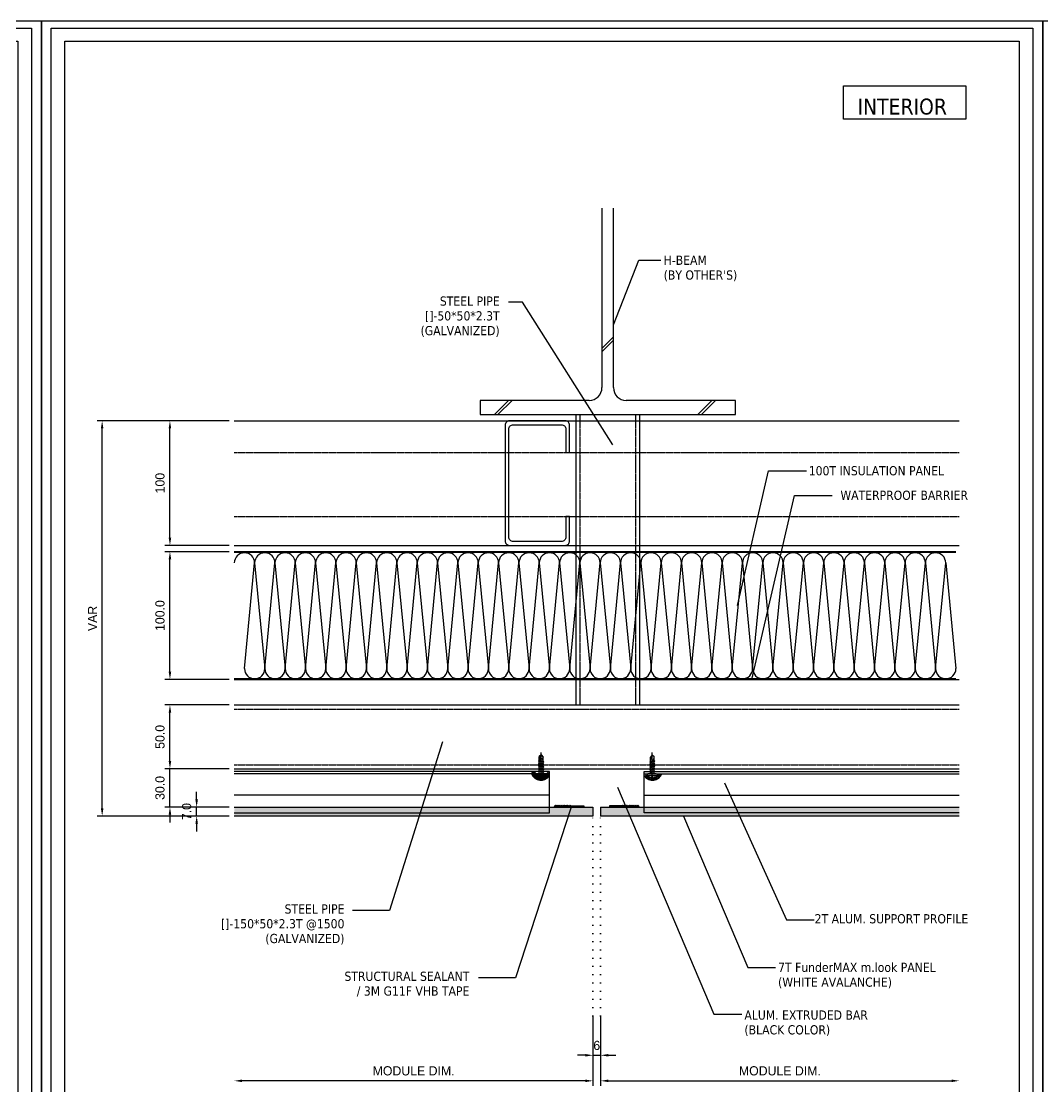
# Model space of a CAD drawing. Header units: millimetres. Extents: x 6755 to 21493, y 282 to 5565.
# Drawn here: x 18773 to 19573, y 4730 to 5565 of the extents above; entities that cross this region are included whole.
import ezdxf

# ---------------------------------------------------------------- set-up
doc = ezdxf.new("R2010")
doc.units = ezdxf.units.MM
doc.header["$MEASUREMENT"] = 0
for name, pattern in [('CENTER', [7.75, 7.25, -0.25, 0, -0.25]), ('DOT', [6.35, 0, -6.35]), ('HIDDEN', [0.375, 0.25, -0.125])]:
    doc.linetypes.add(name, pattern=pattern)
doc.layers.add('1', color=1, linetype='CENTER', lineweight=5, true_color=0xff0000)
for name, color, linetype, true_color in [('4', 4, 'Continuous', 0x00ffff), ('7', 7, 'Continuous', 0x000000), ('Components', 7, 'Continuous', 0x000000), ('H-BEAM', 4, 'Continuous', 0x00ffff), ('nt', 7, 'Continuous', 0x994c00), ('NT Panel', 7, 'Continuous', 0xbfff7f), ('PANEL', 9, 'Continuous', 0x808080), ('REV01', 7, 'Continuous', 0xc0c0c0), ('ST_L PIPE', 2, 'Continuous', 0xffff00), ('TE 07', 7, 'Continuous', 0x000000), ('TEXT', 2, 'Continuous', 0xffff00)]:
    doc.layers.add(name, color=color, linetype=linetype, true_color=true_color)
doc.layers.add('DIM', color=1, linetype='Continuous')
doc.styles.add('Expo M', font='Expo M.ttf')
doc.dimstyles.new('DS2', dxfattribs={"dimscale": 2, "dimtxt": 1.8, "dimasz": 1.5, "dimexe": 1, "dimexo": 1, "dimgap": 0.5, "dimtad": 1, "dimtoh": 1, "dimdec": 1, "dimzin": 1, "dimdsep": 46, "dimtxsty": 'Expo M', "dimcen": 2, "dimadec": 1, "dimazin": 0, "dimtfac": 1, "dimtdec": 4, "dimtix": 1, "dimtmove": 1, "dimatfit": 3, "dimfxl": 1, "dimtolj": 1, "dimtzin": 1, "dimarcsym": 0})
doc.dimstyles.new('알루이엔씨4', dxfattribs={"dimscale": 4, "dimtxt": 1.8, "dimasz": 1.5, "dimexe": 1, "dimexo": 1, "dimgap": 1, "dimtad": 1, "dimtoh": 1, "dimdec": 1, "dimzin": 1, "dimdsep": 46, "dimtxsty": 'Expo M', "dimcen": 2, "dimclrt": 2, "dimadec": 1, "dimazin": 0, "dimtfac": 1, "dimtdec": 1, "dimtix": 1, "dimtmove": 1, "dimatfit": 3, "dimfxl": 1, "dimtolj": 1, "dimtzin": 1, "dimarcsym": 0})
pattern_1 = [(45, (-777080.364, -84046.1425), (-0.6735192091, 0.6735192091), []), (135, (-777080.364, -84046.1425), (-0.6735192091, -0.6735192091), [])]
pattern_2 = [(45, (18725.44272, 2445.77491), (-0.0883883476, 0.0883883476), [])]

# ---------------------------------------------------------------- blocks, each defined once
blk = doc.blocks.new('*D19')
at = {"layer": 'Defpoints', "color": 0, "transparency": 16777216}
for p in [(18889.28, 5252.01), (18939.7, 5252.01), (18939.7, 5154.46)]:
    blk.add_point(p, dxfattribs=at)
at = {"layer": 'DIM', "color": 0, "lineweight": -2, "transparency": 16777216}
for p, q in [((18935.7, 5252.01), (18885.28, 5252.01)), ((18889.28, 5160.46), (18889.28, 5246.01)), ((18935.7, 5154.46), (18885.28, 5154.46))]:
    blk.add_line(p, q, dxfattribs=at)
at = {"layer": 'DIM', "color": 0, "transparency": 16777216}
for points in [[(18888.28, 5246.01), (18890.28, 5246.01), (18889.28, 5252.01)], [(18888.28, 5160.46), (18890.28, 5160.46), (18889.28, 5154.46)]]:
    blk.add_solid(points, dxfattribs=at)
at = {"layer": 'DIM', "color": 2, "transparency": 16777216, "insert": (18881.5, 5203.23), "char_height": 7.2, "attachment_point": 5, "rotation": 90, "style": 'Expo M'}
blk.add_mtext('\\A1;100', dxfattribs=at)
blk = doc.blocks.new('*D20')
at = {"layer": 'Defpoints', "color": 0, "transparency": 16777216}
for p in [(18889.28, 5149.46), (18939.7, 5149.46), (18939.7, 5049.46)]:
    blk.add_point(p, dxfattribs=at)
at = {"layer": 'DIM', "color": 0, "lineweight": -2, "transparency": 16777216}
for p, q in [((18935.7, 5149.46), (18885.28, 5149.46)), ((18889.28, 5055.46), (18889.28, 5143.46)), ((18935.7, 5049.46), (18885.28, 5049.46))]:
    blk.add_line(p, q, dxfattribs=at)
at = {"layer": 'DIM', "color": 0, "transparency": 16777216}
for points in [[(18888.28, 5143.46), (18890.28, 5143.46), (18889.28, 5149.46)], [(18888.28, 5055.46), (18890.28, 5055.46), (18889.28, 5049.46)]]:
    blk.add_solid(points, dxfattribs=at)
at = {"layer": 'DIM', "color": 2, "transparency": 16777216, "insert": (18881.5, 5099.46), "char_height": 7.2, "attachment_point": 5, "rotation": 90, "style": 'Expo M'}
blk.add_mtext('\\A1;100.0', dxfattribs=at)
blk = doc.blocks.new('*D21')
at = {"layer": 'Defpoints', "color": 0, "transparency": 16777216}
for p in [(18889.28, 5029.46), (18939.7, 5029.46), (18939.7, 4979.46)]:
    blk.add_point(p, dxfattribs=at)
at = {"layer": 'DIM', "color": 0, "lineweight": -2, "transparency": 16777216}
for p, q in [((18935.7, 5029.46), (18885.28, 5029.46)), ((18889.28, 4985.46), (18889.28, 5023.46)), ((18935.7, 4979.46), (18885.28, 4979.46))]:
    blk.add_line(p, q, dxfattribs=at)
at = {"layer": 'DIM', "color": 0, "transparency": 16777216}
for points in [[(18888.28, 5023.46), (18890.28, 5023.46), (18889.28, 5029.46)], [(18888.28, 4985.46), (18890.28, 4985.46), (18889.28, 4979.46)]]:
    blk.add_solid(points, dxfattribs=at)
at = {"layer": 'DIM', "color": 2, "transparency": 16777216, "insert": (18881.5, 5004.46), "char_height": 7.2, "attachment_point": 5, "rotation": 90, "style": 'Expo M'}
blk.add_mtext('\\A1;50.0', dxfattribs=at)
blk = doc.blocks.new('*D22')
at = {"layer": 'Defpoints', "color": 0, "transparency": 16777216}
for p in [(18889.28, 4979.46), (18939.7, 4979.46), (18939.7, 4949.46)]:
    blk.add_point(p, dxfattribs=at)
at = {"layer": 'DIM', "color": 0, "lineweight": -2, "transparency": 16777216}
for p, q in [((18889.28, 4985.46), (18889.28, 4991.46)), ((18935.7, 4979.46), (18885.28, 4979.46)), ((18889.28, 4949.46), (18889.28, 4979.46)), ((18935.7, 4949.46), (18885.28, 4949.46)), ((18889.28, 4943.46), (18889.28, 4937.46))]:
    blk.add_line(p, q, dxfattribs=at)
at = {"layer": 'DIM', "color": 0, "transparency": 16777216}
for points in [[(18888.28, 4985.46), (18890.28, 4985.46), (18889.28, 4979.46)], [(18888.28, 4943.46), (18890.28, 4943.46), (18889.28, 4949.46)]]:
    blk.add_solid(points, dxfattribs=at)
at = {"layer": 'DIM', "color": 2, "transparency": 16777216, "insert": (18881.5, 4964.46), "char_height": 7.2, "attachment_point": 5, "rotation": 90, "style": 'Expo M'}
blk.add_mtext('\\A1;30.0', dxfattribs=at)
blk = doc.blocks.new('*D23')
at = {"layer": 'Defpoints', "color": 0, "transparency": 16777216}
for p in [(18910.19, 4949.46), (18939.7, 4949.46), (18939.7, 4942.46)]:
    blk.add_point(p, dxfattribs=at)
at = {"layer": 'DIM', "color": 0, "lineweight": -2, "transparency": 16777216}
for p, q in [((18910.19, 4955.46), (18910.19, 4961.46)), ((18935.7, 4949.46), (18906.19, 4949.46)), ((18910.19, 4942.46), (18910.19, 4949.46)), ((18935.7, 4942.46), (18906.19, 4942.46)), ((18910.19, 4936.46), (18910.19, 4930.46))]:
    blk.add_line(p, q, dxfattribs=at)
at = {"layer": 'DIM', "color": 0, "transparency": 16777216}
for points in [[(18909.19, 4955.46), (18911.19, 4955.46), (18910.19, 4949.46)], [(18909.19, 4936.46), (18911.19, 4936.46), (18910.19, 4942.46)]]:
    blk.add_solid(points, dxfattribs=at)
at = {"layer": 'DIM', "color": 2, "transparency": 16777216, "insert": (18902.41, 4945.96), "char_height": 7.2, "attachment_point": 5, "rotation": 90, "style": 'Expo M'}
blk.add_mtext('\\A1;7.0', dxfattribs=at)
blk = doc.blocks.new('AL-TEMPLATE')
at = {"color": 9, "true_color": 0xc0c0c0}
blk.add_lwpolyline([(1976.34, 1509.45), (2808.34, 1509.45), (2808.34, 927.05), (1976.34, 927.05)], close=True, dxfattribs=at)
at = {"layer": 'nt', "color": 254, "linetype": 'Continuous', "true_color": 0xd6d6d6}
blk.add_lwpolyline([(1972.34, 1515.25), (1972.34, 921.25), (2812.34, 921.25), (2812.34, 1515.25)], close=True, dxfattribs=at)
at = {"layer": 'TE 07'}
blk.add_lwpolyline([(1984.07, 1501.32), (2709.08, 1501.32), (2709.08, 935.18), (1984.07, 935.18)], close=True, dxfattribs=at)
blk = doc.blocks.new('*D31')
at = {"layer": 'Defpoints', "color": 0, "transparency": 16777216}
for p in [(19226.5, 4786.03), (19507.3, 4735.04), (19507.3, 4735.04)]:
    blk.add_point(p, dxfattribs=at)
at = {"layer": 'DIM', "color": 0, "lineweight": -2, "transparency": 16777216}
for p, q in [((19226.5, 4782.03), (19226.5, 4731.04)), ((19232.5, 4735.04), (19501.3, 4735.04))]:
    blk.add_line(p, q, dxfattribs=at)
at = {"layer": 'DIM', "color": 0, "transparency": 16777216}
for points in [[(19232.5, 4736.04), (19232.5, 4734.04), (19226.5, 4735.04)], [(19501.3, 4736.04), (19501.3, 4734.04), (19507.3, 4735.04)]]:
    blk.add_solid(points, dxfattribs=at)
at = {"layer": 'DIM', "color": 2, "transparency": 16777216, "insert": (19366.9, 4742.82), "char_height": 7.2, "attachment_point": 5, "style": 'Expo M'}
blk.add_mtext('\\A1;MODULE DIM.', dxfattribs=at)
blk = doc.blocks.new('*D32')
at = {"layer": 'Defpoints', "color": 0, "transparency": 16777216}
for p in [(19220.5, 4786.03), (18939.7, 4735.04), (18939.7, 4735.04)]:
    blk.add_point(p, dxfattribs=at)
at = {"layer": 'DIM', "color": 0, "lineweight": -2, "transparency": 16777216}
for p, q in [((19220.5, 4782.03), (19220.5, 4731.04)), ((19214.5, 4735.04), (18945.7, 4735.04))]:
    blk.add_line(p, q, dxfattribs=at)
at = {"layer": 'DIM', "color": 0, "transparency": 16777216}
for points in [[(18945.7, 4736.04), (18945.7, 4734.04), (18939.7, 4735.04)], [(19214.5, 4736.04), (19214.5, 4734.04), (19220.5, 4735.04)]]:
    blk.add_solid(points, dxfattribs=at)
at = {"layer": 'DIM', "color": 2, "transparency": 16777216, "insert": (19080.1, 4742.82), "char_height": 7.2, "attachment_point": 5, "style": 'Expo M'}
blk.add_mtext('\\A1;MODULE DIM.', dxfattribs=at)
blk = doc.blocks.new('*D33')
at = {"layer": 'Defpoints', "color": 0, "transparency": 16777216}
for p in [(19220.5, 4790.03), (19226.5, 4790.03), (19226.5, 4755.04)]:
    blk.add_point(p, dxfattribs=at)
at = {"layer": 'DIM', "color": 0, "lineweight": -2, "transparency": 16777216}
for p, q in [((19220.5, 4786.03), (19220.5, 4751.04)), ((19226.5, 4786.03), (19226.5, 4751.04)), ((19214.5, 4755.04), (19208.5, 4755.04)), ((19220.5, 4755.04), (19226.5, 4755.04)), ((19232.5, 4755.04), (19238.5, 4755.04))]:
    blk.add_line(p, q, dxfattribs=at)
at = {"layer": 'DIM', "color": 0, "transparency": 16777216}
for points in [[(19214.5, 4756.04), (19214.5, 4754.04), (19220.5, 4755.04)], [(19232.5, 4756.04), (19232.5, 4754.04), (19226.5, 4755.04)]]:
    blk.add_solid(points, dxfattribs=at)
at = {"layer": 'DIM', "color": 2, "transparency": 16777216, "insert": (19223.5, 4762.73), "char_height": 7.2, "attachment_point": 5, "style": 'Expo M'}
blk.add_mtext('\\A1;6', dxfattribs=at)
blk = doc.blocks.new('*D34')
at = {"layer": 'Defpoints', "color": 0, "transparency": 16777216}
for p in [(18836.21, 5252.01), (18939.7, 5252.01), (18935.7, 4942.46)]:
    blk.add_point(p, dxfattribs=at)
at = {"layer": 'DIM', "color": 0, "lineweight": -2, "transparency": 16777216}
for p, q in [((18935.7, 5252.01), (18832.21, 5252.01)), ((18836.21, 4948.46), (18836.21, 5246.01)), ((18931.7, 4942.46), (18832.21, 4942.46))]:
    blk.add_line(p, q, dxfattribs=at)
at = {"layer": 'DIM', "color": 0, "transparency": 16777216}
for points in [[(18835.21, 5246.01), (18837.21, 5246.01), (18836.21, 5252.01)], [(18835.21, 4948.46), (18837.21, 4948.46), (18836.21, 4942.46)]]:
    blk.add_solid(points, dxfattribs=at)
at = {"layer": 'DIM', "color": 2, "transparency": 16777216, "insert": (18828.61, 5097.23), "char_height": 7.2, "attachment_point": 5, "rotation": 90, "style": 'Expo M'}
blk.add_mtext('\\A1;VAR', dxfattribs=at)
blk = doc.blocks.new('피스')
at = {"color": 6, "true_color": 0xff00ff}
for p, q in [((-4, 1.5), (-4, 1)), ((-4, 1.5), (4, 1.5)), ((-3, 0), (3, 0)), ((-0.4, 2.3), (0.4, 2.3)), ((4, 1.5), (4, 1)), ((2, -1.5), (-2, -2)), ((-1.5, -1.5), (-2, -2)), ((-2, -2), (-1.5, -2.5)), ((-1.5, -3.5), (-2, -4)), ((2, -3.5), (-2, -4)), ((-2, -4), (-1.5, -4.5)), ((-1.5, -5.5), (-2, -6)), ((2, -5.5), (-2, -6)), ((-2, -6), (-1.5, -6.5)), ((-1.5, -7.5), (-2, -8)), ((2, -7.5), (-2, -8)), ((-2, -8), (-1.5, -8.5)), ((-1.5, -0.5), (-1.5, -1.5)), ((1.5, -1), (-1.5, -1.5)), ((1.5, -2), (-1.5, -2.5)), ((-1.5, -2.5), (-1.5, -3.5)), ((1.5, -3), (-1.5, -3.5)), ((1.5, -4), (-1.5, -4.5)), ((-1.5, -4.5), (-1.5, -5.5)), ((1.5, -5), (-1.5, -5.5)), ((1.5, -6), (-1.5, -6.5)), ((-1.5, -6.5), (-1.5, -7.5)), ((1.5, -7), (-1.5, -7.5)), ((1.5, -8), (-1.5, -8.5)), ((1.5, -0.5), (1.5, -1)), ((1.5, -1), (2, -1.5)), ((2, -1.5), (1.5, -2)), ((1.5, -2), (1.5, -3)), ((1.5, -3), (2, -3.5)), ((2, -3.5), (1.5, -4)), ((1.5, -4), (1.5, -5)), ((1.5, -5), (2, -5.5)), ((2, -5.5), (1.5, -6)), ((1.5, -6), (1.5, -7)), ((1.5, -7), (2, -7.5)), ((2, -7.5), (1.5, -8)), ((1.5, -8), (1.5, -9)), ((-1.5, -9.5), (-2, -10)), ((2, -9.5), (-2, -10)), ((-2, -10), (-1.5, -10.5)), ((-1.5, -8.5), (-1.5, -9.5)), ((1.5, -9), (-1.5, -9.5)), ((1.5, -10), (-1.5, -10.5)), ((-1.5, -10.5), (-1.5, -13.5)), ((0, -15), (-1.5, -13.5)), ((-1.27, -13.54), (-1.27, -11.97)), ((0, -15), (-1.27, -13.54)), ((0, -15), (1.5, -13.03)), ((1.5, -13.03), (0.6, -11.47)), ((1.5, -9), (2, -9.5)), ((2, -9.5), (1.5, -10)), ((1.5, -10), (1.5, -13.03))]:
    blk.add_line(p, q, dxfattribs=at)
at = {"color": 1, "linetype": 'CENTER', "true_color": 0xff0000}
for p, q in [((-0.5, 2.98), (-0.4, 2.3)), ((0, 4.99), (0, -16.77)), ((0.5, 2.98), (0.4, 2.3))]:
    blk.add_line(p, q, dxfattribs=at)
at = {"color": 6, "true_color": 0xff00ff}
for centre, radius, start, end in [((0, -3.08), 6.08, 94.71456, 131.11209), ((-3, 1), 1, 180, 270), ((-2, -0.5), 0.5, 0, 90), ((0, -3.08), 6.08, 48.88791, 85.28544), ((2, -0.5), 0.5, 90, 180), ((3, 1), 1, 270, 0), ((-0.27, -11.97), 1, 30.08633, 180)]:
    blk.add_arc(centre, radius, start, end, dxfattribs=at)
blk = doc.blocks.new('N-SCREW')
at = {"color": 6, "true_color": 0xff00ff}
blk.add_blockref('피스', (17.25, -1.03), dxfattribs=at)
blk = doc.blocks.new('sandwitch-p')
at = {"layer": 'PANEL'}
for p, q in [((-402.14, 2613.74), (-394.18, 2696.5)), ((-394.18, 2696.5), (-386.22, 2613.74)), ((-386.22, 2613.74), (-378.27, 2696.5)), ((-378.27, 2696.5), (-370.31, 2613.74)), ((-370.31, 2613.74), (-362.35, 2696.5)), ((-362.35, 2696.5), (-354.39, 2613.74)), ((-354.39, 2613.74), (-346.43, 2696.5)), ((-346.43, 2696.5), (-338.48, 2613.74)), ((-338.48, 2613.74), (-330.52, 2696.5)), ((-330.52, 2696.5), (-322.56, 2613.74))]:
    blk.add_line(p, q, dxfattribs=at)
for points in [[(-322.56, 2705.28), (-410.1, 2705.28)], [(-322.56, 2704.78), (-410.1, 2704.78)], [(-322.56, 2605.78), (-410.1, 2605.78)], [(-322.56, 2605.28), (-410.1, 2605.28)]]:
    blk.add_lwpolyline(points, dxfattribs=at)
for centre, start, end in [((-402.14, 2696.5), 0, 180), ((-386.22, 2696.5), 0, 180), ((-370.31, 2696.5), 0, 180), ((-354.39, 2696.5), 0, 180), ((-338.48, 2696.5), 0, 180), ((-394.18, 2613.74), 180, 0), ((-378.27, 2613.74), 180, 0), ((-362.35, 2613.74), 180, 0), ((-346.43, 2613.74), 180, 0), ((-330.52, 2613.74), 180, 0)]:
    blk.add_arc(centre, 7.96, start, end, dxfattribs=at)

msp = doc.modelspace()

# ---------------------------------------------------------------- hatches: boundary and pattern name
h = msp.add_hatch()
h.set_pattern_fill('ANSI31', color=256)
h.set_pattern_definition(pattern_2)
h.paths.add_polyline_path([(19203.497, 4949.456), (19203.497, 4950.456), (19202.997, 4950.956), (19202.497, 4950.456), (19201.997, 4950.956), (19201.497, 4950.456), (19200.997, 4950.956), (19200.497, 4950.456), (19199.997, 4950.956), (19199.497, 4950.456), (19198.997, 4950.956), (19198.497, 4950.456), (19197.997, 4950.956), (19197.497, 4950.456), (19196.997, 4950.956), (19196.497, 4950.456), (19195.997, 4950.956), (19195.497, 4950.456), (19194.997, 4950.956), (19194.497, 4950.456), (19193.997, 4950.956), (19193.497, 4950.456), (19192.997, 4950.956), (19192.497, 4950.456), (19191.997, 4950.956), (19191.497, 4950.456), (19190.997, 4950.956), (19190.497, 4950.456, -0.4142136), (19189.497, 4949.456)])
at = {"extrusion": (0, 0, -1)}
h = msp.add_hatch(dxfattribs=at)
h.set_pattern_fill('JIS_WOOD', style=0, pattern_type=2)
h.set_pattern_definition([(45, (-11989.6031, -1088.1594), (-0.5, 0.5), [])])
h.paths.add_polyline_path([(-19203.497, 4950.456), (-19213.497, 4950.456), (-19213.497, 4949.456), (-19203.497, 4949.456)], flags=0)
h = msp.add_hatch()
h.set_pattern_fill('JIS_WOOD', style=0, pattern_type=2)
h.set_pattern_definition([(45, (25461.2823, -1088.1594), (-0.5, 0.5), [])])
h.paths.add_polyline_path([(19243.497, 4950.456), (19233.497, 4950.456), (19233.497, 4949.456), (19243.497, 4949.456)], flags=0)
h = msp.add_hatch()
h.set_pattern_fill('ANSI31', color=256)
h.set_pattern_definition(pattern_2)
h.paths.add_polyline_path([(19257.497, 4949.456, -0.4142136), (19256.497, 4950.456), (19255.997, 4950.956), (19255.497, 4950.456), (19254.997, 4950.956), (19254.497, 4950.456), (19253.997, 4950.956), (19253.497, 4950.456), (19252.997, 4950.956), (19252.497, 4950.456), (19251.997, 4950.956), (19251.497, 4950.456), (19250.997, 4950.956), (19250.497, 4950.456), (19249.997, 4950.956), (19249.497, 4950.456), (19248.997, 4950.956), (19248.497, 4950.456), (19247.997, 4950.956), (19247.497, 4950.456), (19246.997, 4950.956), (19246.497, 4950.456), (19245.997, 4950.956), (19245.497, 4950.456), (19244.997, 4950.956), (19244.497, 4950.456), (19243.997, 4950.956), (19243.497, 4950.456), (19243.497, 4949.456)])
at = {"layer": '1'}
h = msp.add_hatch(dxfattribs=at)
h.set_pattern_fill('ANSI37', color=256, scale=0.3, style=0, pattern_type=2)
h.set_pattern_definition([(45, (-739629.4785, -84046.1425), (-0.6735192091, 0.6735192091), []), (135, (-739629.4785, -84046.1425), (-0.6735192091, -0.6735192091), [])])
h.paths.add_polyline_path([(19186.173, 4975.791), (19184.924, 4977.456), (19184.664, 4977.456), (19184.664, 4976.83), (19184.664, 4976.801), (19184.664, 4976.772), (19184.663, 4976.742), (19184.662, 4976.713), (19184.66, 4976.683), (19184.657, 4976.653), (19184.653, 4976.623), (19184.649, 4976.592), (19184.644, 4976.562), (19184.638, 4976.531), (19184.632, 4976.501), (19184.625, 4976.47), (19184.617, 4976.44), (19184.608, 4976.409), (19184.599, 4976.379), (19184.589, 4976.348), (19184.578, 4976.318), (19184.566, 4976.288), (19184.553, 4976.258), (19184.54, 4976.228), (19184.526, 4976.199), (19184.512, 4976.169), (19184.496, 4976.14), (19184.48, 4976.111), (19184.463, 4976.083), (19184.445, 4976.055), (19184.427, 4976.027), (19184.408, 4976), (19184.388, 4975.973), (19184.368, 4975.947), (19184.347, 4975.921), (19184.325, 4975.896), (19184.303, 4975.871), (19184.28, 4975.847), (19184.256, 4975.823), (19184.232, 4975.8), (19184.208, 4975.778), (19184.183, 4975.756), (19184.157, 4975.735), (19184.131, 4975.714), (19184.105, 4975.694), (19184.078, 4975.675), (19184.051, 4975.657), (19184.024, 4975.639), (19183.996, 4975.622), (19183.968, 4975.606), (19183.939, 4975.59), (19183.911, 4975.576), (19183.882, 4975.562), (19183.853, 4975.548), (19183.824, 4975.536), (19183.795, 4975.524), (19183.765, 4975.513), (19183.736, 4975.502), (19183.706, 4975.493), (19183.677, 4975.484), (19183.647, 4975.476), (19183.618, 4975.468), (19183.588, 4975.462), (19183.559, 4975.455), (19183.53, 4975.45), (19183.501, 4975.445), (19183.472, 4975.441), (19183.443, 4975.438), (19183.026, 4975.326), (19182.604, 4975.227), (19182.391, 4975.184), (19182.177, 4975.144), (19181.962, 4975.107), (19181.746, 4975.075), (19181.529, 4975.046), (19181.311, 4975.021), (19181.093, 4975), (19180.875, 4974.982), (19180.656, 4974.969), (19180.436, 4974.959), (19180.217, 4974.953), (19179.997, 4974.951), (19179.778, 4974.953), (19179.558, 4974.959), (19179.339, 4974.969), (19179.12, 4974.982), (19178.901, 4975), (19178.683, 4975.021), (19178.466, 4975.046), (19178.249, 4975.075), (19178.033, 4975.107), (19177.818, 4975.144), (19177.604, 4975.184), (19177.391, 4975.227), (19176.969, 4975.326), (19176.552, 4975.438), (19176.524, 4975.441), (19176.496, 4975.445), (19176.467, 4975.45), (19176.439, 4975.455), (19176.41, 4975.461), (19176.382, 4975.467), (19176.353, 4975.474), (19176.324, 4975.482), (19176.296, 4975.491), (19176.267, 4975.5), (19176.239, 4975.51), (19176.21, 4975.52), (19176.182, 4975.531), (19176.153, 4975.543), (19176.125, 4975.556), (19176.097, 4975.569), (19176.069, 4975.583), (19176.042, 4975.598), (19176.014, 4975.613), (19175.987, 4975.629), (19175.96, 4975.646), (19175.934, 4975.663), (19175.908, 4975.681), (19175.882, 4975.7), (19175.857, 4975.719), (19175.832, 4975.739), (19175.807, 4975.76), (19175.783, 4975.781), (19175.759, 4975.803), (19175.736, 4975.825), (19175.714, 4975.848), (19175.692, 4975.872), (19175.67, 4975.895), (19175.649, 4975.92), (19175.629, 4975.945), (19175.609, 4975.97), (19175.59, 4975.996), (19175.571, 4976.022), (19175.554, 4976.049), (19175.536, 4976.075), (19175.52, 4976.103), (19175.504, 4976.13), (19175.489, 4976.158), (19175.475, 4976.186), (19175.461, 4976.215), (19175.448, 4976.243), (19175.435, 4976.272), (19175.424, 4976.301), (19175.413, 4976.33), (19175.403, 4976.359), (19175.393, 4976.388), (19175.384, 4976.417), (19175.376, 4976.447), (19175.369, 4976.476), (19175.362, 4976.505), (19175.356, 4976.534), (19175.35, 4976.564), (19175.346, 4976.593), (19175.342, 4976.622), (19175.338, 4976.651), (19175.335, 4976.679), (19175.333, 4976.708), (19175.332, 4976.737), (19175.331, 4976.765), (19175.331, 4977.456), (19172.484, 4977.456), (19172.578, 4977.222), (19172.68, 4976.988), (19172.791, 4976.756), (19172.91, 4976.526), (19173.038, 4976.299), (19173.174, 4976.075), (19173.318, 4975.854), (19173.471, 4975.637), (19173.632, 4975.424), (19173.8, 4975.216), (19173.977, 4975.014), (19174.161, 4974.816), (19174.351, 4974.625), (19174.549, 4974.441), (19174.754, 4974.263), (19174.964, 4974.092), (19175.181, 4973.929), (19175.402, 4973.773), (19175.629, 4973.625), (19175.861, 4973.486), (19176.096, 4973.355), (19176.335, 4973.232), (19176.578, 4973.119), (19176.823, 4973.014), (19177.07, 4972.918), (19177.319, 4972.83), (19177.57, 4972.752), (19177.821, 4972.683), (19178.073, 4972.622), (19178.324, 4972.571), (19178.576, 4972.528), (19178.826, 4972.493), (19179.077, 4972.467), (19179.332, 4972.448), (19179.589, 4972.438), (19179.847, 4972.436), (19180.108, 4972.443), (19180.37, 4972.459), (19180.633, 4972.484), (19180.896, 4972.518), (19181.159, 4972.561), (19181.422, 4972.614), (19181.683, 4972.675), (19181.943, 4972.746), (19182.201, 4972.826), (19182.457, 4972.915), (19182.709, 4973.013), (19182.959, 4973.119), (19183.204, 4973.235), (19183.445, 4973.358), (19183.681, 4973.49), (19183.913, 4973.63), (19184.138, 4973.777), (19184.358, 4973.932), (19184.572, 4974.093), (19184.779, 4974.261), (19184.979, 4974.435), (19185.172, 4974.615), (19185.358, 4974.8), (19185.537, 4974.99), (19185.708, 4975.185), (19185.871, 4975.383), (19186.026, 4975.585)], flags=0)
at = {"layer": '1', "extrusion": (0, 0, -1)}
h = msp.add_hatch(dxfattribs=at)
h.set_pattern_fill('ANSI37', color=256, scale=0.3, style=0, pattern_type=2)
h.set_pattern_definition(pattern_1)
h.paths.add_polyline_path([(-19186.173, 4973.791), (-19184.924, 4975.456), (-19184.664, 4975.456), (-19184.664, 4974.83), (-19184.664, 4974.801), (-19184.664, 4974.772), (-19184.663, 4974.742), (-19184.662, 4974.713), (-19184.66, 4974.683), (-19184.657, 4974.653), (-19184.653, 4974.623), (-19184.649, 4974.592), (-19184.644, 4974.562), (-19184.638, 4974.531), (-19184.632, 4974.501), (-19184.625, 4974.47), (-19184.617, 4974.44), (-19184.608, 4974.409), (-19184.599, 4974.379), (-19184.589, 4974.348), (-19184.578, 4974.318), (-19184.566, 4974.288), (-19184.553, 4974.258), (-19184.54, 4974.228), (-19184.526, 4974.199), (-19184.512, 4974.169), (-19184.496, 4974.14), (-19184.48, 4974.111), (-19184.463, 4974.083), (-19184.445, 4974.055), (-19184.427, 4974.027), (-19184.408, 4974), (-19184.388, 4973.973), (-19184.368, 4973.947), (-19184.347, 4973.921), (-19184.325, 4973.896), (-19184.303, 4973.871), (-19184.28, 4973.847), (-19184.256, 4973.823), (-19184.232, 4973.8), (-19184.208, 4973.778), (-19184.183, 4973.756), (-19184.157, 4973.735), (-19184.131, 4973.714), (-19184.105, 4973.694), (-19184.078, 4973.675), (-19184.051, 4973.657), (-19184.024, 4973.639), (-19183.996, 4973.622), (-19183.968, 4973.606), (-19183.939, 4973.59), (-19183.911, 4973.576), (-19183.882, 4973.562), (-19183.853, 4973.548), (-19183.824, 4973.536), (-19183.795, 4973.524), (-19183.765, 4973.513), (-19183.736, 4973.502), (-19183.706, 4973.493), (-19183.677, 4973.484), (-19183.647, 4973.476), (-19183.618, 4973.468), (-19183.588, 4973.462), (-19183.559, 4973.455), (-19183.53, 4973.45), (-19183.501, 4973.445), (-19183.472, 4973.441), (-19183.443, 4973.438), (-19183.026, 4973.326), (-19182.604, 4973.227), (-19182.391, 4973.184), (-19182.177, 4973.144), (-19181.962, 4973.107), (-19181.746, 4973.075), (-19181.529, 4973.046), (-19181.311, 4973.021), (-19181.093, 4973), (-19180.875, 4972.982), (-19180.656, 4972.969), (-19180.436, 4972.959), (-19180.217, 4972.953), (-19179.997, 4972.951), (-19179.778, 4972.953), (-19179.558, 4972.959), (-19179.339, 4972.969), (-19179.12, 4972.982), (-19178.901, 4973), (-19178.683, 4973.021), (-19178.466, 4973.046), (-19178.249, 4973.075), (-19178.033, 4973.107), (-19177.818, 4973.144), (-19177.604, 4973.184), (-19177.391, 4973.227), (-19176.969, 4973.326), (-19176.552, 4973.438), (-19176.524, 4973.441), (-19176.496, 4973.445), (-19176.467, 4973.45), (-19176.439, 4973.455), (-19176.41, 4973.461), (-19176.382, 4973.467), (-19176.353, 4973.474), (-19176.324, 4973.482), (-19176.296, 4973.491), (-19176.267, 4973.5), (-19176.239, 4973.51), (-19176.21, 4973.52), (-19176.182, 4973.531), (-19176.153, 4973.543), (-19176.125, 4973.556), (-19176.097, 4973.569), (-19176.069, 4973.583), (-19176.042, 4973.598), (-19176.014, 4973.613), (-19175.987, 4973.629), (-19175.96, 4973.646), (-19175.934, 4973.663), (-19175.908, 4973.681), (-19175.882, 4973.7), (-19175.857, 4973.719), (-19175.832, 4973.739), (-19175.807, 4973.76), (-19175.783, 4973.781), (-19175.759, 4973.803), (-19175.736, 4973.825), (-19175.714, 4973.848), (-19175.692, 4973.872), (-19175.67, 4973.895), (-19175.649, 4973.92), (-19175.629, 4973.945), (-19175.609, 4973.97), (-19175.59, 4973.996), (-19175.571, 4974.022), (-19175.554, 4974.049), (-19175.536, 4974.075), (-19175.52, 4974.103), (-19175.504, 4974.13), (-19175.489, 4974.158), (-19175.475, 4974.186), (-19175.461, 4974.215), (-19175.448, 4974.243), (-19175.435, 4974.272), (-19175.424, 4974.301), (-19175.413, 4974.33), (-19175.403, 4974.359), (-19175.393, 4974.388), (-19175.384, 4974.417), (-19175.376, 4974.447), (-19175.369, 4974.476), (-19175.362, 4974.505), (-19175.356, 4974.534), (-19175.35, 4974.564), (-19175.346, 4974.593), (-19175.342, 4974.622), (-19175.338, 4974.651), (-19175.335, 4974.679), (-19175.333, 4974.708), (-19175.332, 4974.737), (-19175.331, 4974.765), (-19175.331, 4975.456), (-19172.484, 4975.456), (-19172.578, 4975.222), (-19172.68, 4974.988), (-19172.791, 4974.756), (-19172.91, 4974.526), (-19173.038, 4974.299), (-19173.174, 4974.075), (-19173.318, 4973.854), (-19173.471, 4973.637), (-19173.632, 4973.424), (-19173.8, 4973.216), (-19173.977, 4973.014), (-19174.161, 4972.816), (-19174.351, 4972.625), (-19174.549, 4972.441), (-19174.754, 4972.263), (-19174.964, 4972.092), (-19175.181, 4971.929), (-19175.402, 4971.773), (-19175.629, 4971.625), (-19175.861, 4971.486), (-19176.096, 4971.355), (-19176.335, 4971.232), (-19176.578, 4971.119), (-19176.823, 4971.014), (-19177.07, 4970.918), (-19177.319, 4970.83), (-19177.57, 4970.752), (-19177.821, 4970.683), (-19178.073, 4970.622), (-19178.324, 4970.571), (-19178.576, 4970.528), (-19178.826, 4970.493), (-19179.077, 4970.467), (-19179.332, 4970.448), (-19179.589, 4970.438), (-19179.847, 4970.436), (-19180.108, 4970.443), (-19180.37, 4970.459), (-19180.633, 4970.484), (-19180.896, 4970.518), (-19181.159, 4970.561), (-19181.422, 4970.614), (-19181.683, 4970.675), (-19181.943, 4970.746), (-19182.201, 4970.826), (-19182.457, 4970.915), (-19182.709, 4971.013), (-19182.959, 4971.119), (-19183.204, 4971.235), (-19183.445, 4971.358), (-19183.681, 4971.49), (-19183.913, 4971.63), (-19184.138, 4971.777), (-19184.358, 4971.932), (-19184.572, 4972.093), (-19184.779, 4972.261), (-19184.979, 4972.435), (-19185.172, 4972.615), (-19185.358, 4972.8), (-19185.537, 4972.99), (-19185.708, 4973.185), (-19185.871, 4973.383), (-19186.026, 4973.585)], flags=0)
h = msp.add_hatch(dxfattribs=at)
h.set_pattern_fill('ANSI37', color=256, scale=0.3, style=0, pattern_type=2)
h.set_pattern_definition(pattern_1)
h.paths.add_polyline_path([(-19260.822, 4973.791), (-19262.071, 4975.456), (-19262.331, 4975.456), (-19262.331, 4974.83), (-19262.33, 4974.801), (-19262.331, 4974.772), (-19262.331, 4974.742), (-19262.333, 4974.713), (-19262.335, 4974.683), (-19262.338, 4974.653), (-19262.342, 4974.623), (-19262.346, 4974.592), (-19262.351, 4974.562), (-19262.356, 4974.531), (-19262.363, 4974.501), (-19262.37, 4974.47), (-19262.378, 4974.44), (-19262.387, 4974.409), (-19262.396, 4974.379), (-19262.406, 4974.348), (-19262.417, 4974.318), (-19262.429, 4974.288), (-19262.441, 4974.258), (-19262.454, 4974.228), (-19262.468, 4974.199), (-19262.483, 4974.169), (-19262.499, 4974.14), (-19262.515, 4974.111), (-19262.532, 4974.083), (-19262.549, 4974.055), (-19262.568, 4974.027), (-19262.587, 4974), (-19262.607, 4973.973), (-19262.627, 4973.947), (-19262.648, 4973.921), (-19262.67, 4973.896), (-19262.692, 4973.871), (-19262.715, 4973.847), (-19262.738, 4973.823), (-19262.762, 4973.8), (-19262.787, 4973.778), (-19262.812, 4973.756), (-19262.837, 4973.735), (-19262.863, 4973.714), (-19262.89, 4973.694), (-19262.916, 4973.675), (-19262.944, 4973.657), (-19262.971, 4973.639), (-19262.999, 4973.622), (-19263.027, 4973.606), (-19263.055, 4973.59), (-19263.084, 4973.576), (-19263.113, 4973.562), (-19263.142, 4973.548), (-19263.171, 4973.536), (-19263.2, 4973.524), (-19263.23, 4973.513), (-19263.259, 4973.502), (-19263.288, 4973.493), (-19263.318, 4973.484), (-19263.347, 4973.476), (-19263.377, 4973.468), (-19263.406, 4973.462), (-19263.436, 4973.455), (-19263.465, 4973.45), (-19263.494, 4973.445), (-19263.523, 4973.441), (-19263.552, 4973.438), (-19263.969, 4973.326), (-19264.391, 4973.227), (-19264.604, 4973.184), (-19264.818, 4973.144), (-19265.033, 4973.107), (-19265.249, 4973.075), (-19265.466, 4973.046), (-19265.683, 4973.021), (-19265.901, 4973), (-19266.12, 4972.982), (-19266.339, 4972.969), (-19266.558, 4972.959), (-19266.778, 4972.953), (-19266.997, 4972.951), (-19267.217, 4972.953), (-19267.436, 4972.959), (-19267.656, 4972.969), (-19267.875, 4972.982), (-19268.093, 4973), (-19268.311, 4973.021), (-19268.529, 4973.046), (-19268.746, 4973.075), (-19268.962, 4973.107), (-19269.177, 4973.144), (-19269.391, 4973.184), (-19269.604, 4973.227), (-19270.026, 4973.326), (-19270.443, 4973.438), (-19270.471, 4973.441), (-19270.499, 4973.445), (-19270.527, 4973.45), (-19270.556, 4973.455), (-19270.584, 4973.461), (-19270.613, 4973.467), (-19270.642, 4973.474), (-19270.67, 4973.482), (-19270.699, 4973.491), (-19270.728, 4973.5), (-19270.756, 4973.51), (-19270.785, 4973.52), (-19270.813, 4973.531), (-19270.841, 4973.543), (-19270.87, 4973.556), (-19270.898, 4973.569), (-19270.925, 4973.583), (-19270.953, 4973.598), (-19270.98, 4973.613), (-19271.007, 4973.629), (-19271.034, 4973.646), (-19271.061, 4973.663), (-19271.087, 4973.681), (-19271.113, 4973.7), (-19271.138, 4973.719), (-19271.163, 4973.739), (-19271.188, 4973.76), (-19271.212, 4973.781), (-19271.235, 4973.803), (-19271.258, 4973.825), (-19271.281, 4973.848), (-19271.303, 4973.872), (-19271.325, 4973.895), (-19271.346, 4973.92), (-19271.366, 4973.945), (-19271.386, 4973.97), (-19271.405, 4973.996), (-19271.423, 4974.022), (-19271.441, 4974.049), (-19271.458, 4974.075), (-19271.475, 4974.103), (-19271.491, 4974.13), (-19271.506, 4974.158), (-19271.52, 4974.186), (-19271.534, 4974.215), (-19271.547, 4974.243), (-19271.559, 4974.272), (-19271.571, 4974.301), (-19271.582, 4974.33), (-19271.592, 4974.359), (-19271.602, 4974.388), (-19271.61, 4974.417), (-19271.619, 4974.447), (-19271.626, 4974.476), (-19271.633, 4974.505), (-19271.639, 4974.534), (-19271.644, 4974.564), (-19271.649, 4974.593), (-19271.653, 4974.622), (-19271.657, 4974.651), (-19271.659, 4974.679), (-19271.661, 4974.708), (-19271.663, 4974.737), (-19271.664, 4974.765), (-19271.664, 4975.456), (-19274.511, 4975.456), (-19274.417, 4975.222), (-19274.315, 4974.988), (-19274.204, 4974.756), (-19274.085, 4974.526), (-19273.957, 4974.299), (-19273.821, 4974.075), (-19273.676, 4973.854), (-19273.524, 4973.637), (-19273.363, 4973.424), (-19273.194, 4973.216), (-19273.018, 4973.014), (-19272.834, 4972.816), (-19272.643, 4972.625), (-19272.445, 4972.441), (-19272.241, 4972.263), (-19272.03, 4972.092), (-19271.814, 4971.929), (-19271.592, 4971.773), (-19271.365, 4971.625), (-19271.134, 4971.486), (-19270.899, 4971.355), (-19270.659, 4971.232), (-19270.417, 4971.119), (-19270.172, 4971.014), (-19269.925, 4970.918), (-19269.675, 4970.83), (-19269.425, 4970.752), (-19269.174, 4970.683), (-19268.922, 4970.622), (-19268.67, 4970.571), (-19268.419, 4970.528), (-19268.169, 4970.493), (-19267.917, 4970.467), (-19267.663, 4970.448), (-19267.406, 4970.438), (-19267.147, 4970.436), (-19266.887, 4970.443), (-19266.625, 4970.459), (-19266.362, 4970.484), (-19266.099, 4970.518), (-19265.836, 4970.561), (-19265.573, 4970.614), (-19265.312, 4970.675), (-19265.052, 4970.746), (-19264.794, 4970.826), (-19264.538, 4970.915), (-19264.285, 4971.013), (-19264.036, 4971.119), (-19263.791, 4971.235), (-19263.55, 4971.358), (-19263.313, 4971.49), (-19263.082, 4971.63), (-19262.856, 4971.777), (-19262.637, 4971.932), (-19262.423, 4972.093), (-19262.216, 4972.261), (-19262.016, 4972.435), (-19261.822, 4972.615), (-19261.636, 4972.8), (-19261.458, 4972.99), (-19261.287, 4973.185), (-19261.124, 4973.383), (-19260.969, 4973.585)], flags=0)
at = {"layer": 'NT Panel', "true_color": 0xf26722}
h = msp.add_hatch(dxfattribs=at)
h.set_pattern_fill('AR-SAND', color=30, scale=0.2, style=0, pattern_type=2)
h.set_pattern_definition([(37.5, (25285.9945, -1192.82), (-0.320006, 9.788265), [0, -7.7216, 0, -8.636, 0, -8.255]), (7.5, (25285.995, -1192.82), (8.990466, 14.336502), [0, -4.1656, 0, -6.9596, 0, -2.667]), (327.5, (25279.746, -1192.82), (15.819847, 0.028744), [0, -2.54, 0, -9.144, 0, -11.938]), (317.5, (25279.746, -1192.82), (15.27113, 4.458586), [0, -1.27, 0, -5.9944, 0, -6.858])])
h.paths.add_polyline_path([(19226.497, 4949.456), (19226.497, 4942.456), (19507.297, 4942.456), (19507.297, 4949.456)])
h.paths.add_polyline_path([(19220.497, 4942.456), (19220.497, 4949.456), (18939.697, 4949.456), (18939.697, 4942.456)])

# ---------------------------------------------------------------- linework, layer by layer
at = {"color": 3}
for p, q in [((19186.497, 4977.456), (18939.697, 4977.456)), ((19186.497, 4975.456), (18939.697, 4975.456)), ((19186.497, 4944.956), (19186.497, 4977.456)), ((19260.497, 4977.456), (19507.297, 4977.456)), ((19260.497, 4944.956), (19260.497, 4977.456)), ((19260.497, 4975.456), (19507.297, 4975.456)), ((19186.497, 4958.799), (18939.697, 4958.799)), ((19260.497, 4958.799), (19507.297, 4958.799)), ((18939.697, 4944.956), (19186.497, 4944.956)), ((19507.297, 4944.956), (19260.497, 4944.956))]:
    msp.add_line(p, q, dxfattribs=at)
at = {"layer": '7'}
for centre, start, end in [((19179.767, 4980.229), 200.842663, 325.283788), ((19179.767, 4978.229), 200.842663, 325.283788), ((19267.227, 4978.229), 214.716212, 339.157337)]:
    msp.add_arc(centre, 7.793, start, end, dxfattribs=at)
at = {"layer": 'Components', "color": 7}
for points in [[(19203.497, 4950.456), (19213.497, 4950.456), (19213.497, 4949.456), (19203.497, 4949.456)], [(19243.497, 4950.456), (19233.497, 4950.456), (19233.497, 4949.456), (19243.497, 4949.456)]]:
    msp.add_lwpolyline(points, close=True, dxfattribs=at)
at = {"layer": 'DIM', "linetype": 'DOT'}
for p, q in [((19220.497, 4786.031), (19220.497, 4942.456)), ((19226.497, 4786.031), (19226.497, 4942.456))]:
    msp.add_line(p, q, dxfattribs=at)
at = {"layer": 'H-BEAM', "color": 8, "linetype": 'ByBlock', "true_color": 0x808080}
for p, q in [((19227.567, 5418.599), (19227.567, 5278.009)), ((19236.567, 5278.009), (19236.567, 5418.599)), ((19217.567, 5268.009), (19132.067, 5268.009)), ((19132.067, 5268.009), (19132.067, 5257.009)), ((19332.067, 5268.009), (19246.567, 5268.009)), ((19332.067, 5257.009), (19332.067, 5268.009)), ((19132.067, 5257.009), (19332.067, 5257.009))]:
    msp.add_line(p, q, dxfattribs=at)
at = {"layer": 'H-BEAM', "color": 1, "true_color": 0xff0000}
for p, q in [((19227.618, 5308.976), (19236.567, 5317.925)), ((19227.567, 5306.097), (19236.567, 5315.097)), ((19143.298, 5257.009), (19154.298, 5268.009)), ((19146.127, 5257.009), (19157.127, 5268.009)), ((19302.623, 5257.009), (19313.623, 5268.009)), ((19305.452, 5257.009), (19316.452, 5268.009))]:
    msp.add_line(p, q, dxfattribs=at)
at = {"layer": 'H-BEAM', "color": 8, "linetype": 'ByBlock', "true_color": 0x808080}
for centre, start, end in [((19217.567, 5278.009), 270, 0), ((19246.567, 5278.009), 180, 270)]:
    msp.add_arc(centre, 10, start, end, dxfattribs=at)
at = {"layer": 'NT Panel', "color": 30, "true_color": 0xf26722}
for p, q in [((18939.697, 4949.456), (19220.497, 4949.456)), ((19220.497, 4949.456), (19220.497, 4942.456)), ((19226.497, 4949.456), (19226.497, 4942.456)), ((19220.497, 4942.456), (18939.697, 4942.456))]:
    msp.add_line(p, q, dxfattribs=at)
for points in [[(19226.497, 4949.456), (19507.297, 4949.456)], [(19507.297, 4942.456), (19226.497, 4942.456)]]:
    msp.add_lwpolyline(points, dxfattribs=at)
at = {"layer": 'ST_L PIPE', "color": 6, "true_color": 0xff00ff}
for p, q in [((18939.697, 5252.009), (19507.297, 5252.009)), ((18939.697, 5154.456), (19507.297, 5154.456))]:
    msp.add_line(p, q, dxfattribs=at)
at = {"layer": 'ST_L PIPE', "color": 2}
for p, q in [((19207.067, 5257.009), (19207.067, 5029.456)), ((19257.067, 5257.009), (19257.067, 5029.456)), ((18939.697, 5029.456), (19507.297, 5029.456)), ((18939.697, 4979.456), (19507.297, 4979.456))]:
    msp.add_line(p, q, dxfattribs=at)
at = {"layer": 'ST_L PIPE', "color": 8, "linetype": 'HIDDEN', "true_color": 0x808080}
for p, q in [((19210.267, 5257.009), (19210.267, 5029.456)), ((19253.867, 5257.009), (19253.867, 5029.456)), ((18939.697, 5227.251), (19507.297, 5227.251)), ((18939.697, 5177.139), (19507.297, 5177.139)), ((18939.697, 5026.256), (19507.297, 5026.256)), ((18939.697, 4982.656), (19507.297, 4982.656))]:
    msp.add_line(p, q, dxfattribs=at)
at = {"layer": 'ST_L PIPE', "color": 5, "lineweight": 30}
msp.add_line((18939.697, 5049.456), (19507.297, 5049.456), dxfattribs=at)
at = {"layer": 'ST_L PIPE', "color": 8, "true_color": 0x808080}
msp.add_lwpolyline([(19199.275, 5160.937, -0.4142136), (19195.794, 5157.456), (19158.178, 5157.456, -0.4142136), (19154.697, 5160.937), (19154.697, 5245.528, -0.4142136), (19158.178, 5249.009), (19195.794, 5249.009, -0.4142136), (19199.275, 5245.528), (19199.275, 5227.251), (19202.275, 5227.251), (19202.275, 5248.528, 0.4142136), (19198.794, 5252.009), (19155.178, 5252.009, 0.4142136), (19151.697, 5248.528), (19151.697, 5157.937, 0.4142136), (19155.178, 5154.456), (19198.794, 5154.456, 0.4142136), (19202.275, 5157.937), (19202.275, 5177.139), (19199.275, 5177.139)], format="xyb", close=True, dxfattribs=at)
at = {"layer": 'TEXT', "color": 0}
msp.add_lwpolyline([(19416.752, 5514.363), (19512.495, 5514.363), (19512.495, 5488.37), (19416.752, 5488.37)], close=True, dxfattribs=at)

# ---------------------------------------------------------------- block references
for p in [(19349.796, 2444.175), (19429.376, 2444.175), (19508.957, 2444.175), (19588.537, 2444.175), (19668.117, 2444.175), (19747.698, 2444.175), (19827.278, 2444.175)]:
    msp.add_blockref('sandwitch-p', p)
at = {"xscale": -1, "rotation": 180}
msp.add_blockref('N-SCREW', (19162.747, 4974.428), dxfattribs=at)
at = {"rotation": 180}
msp.add_blockref('N-SCREW', (19284.248, 4974.428), dxfattribs=at)
at = {"layer": '4', "xscale": 1.32, "yscale": 1.32, "zscale": 1.32, "rotation": 270}
for p in [(16788.457, 8168.453), (17572.537, 8168.453), (18356.617, 8168.453)]:
    msp.add_blockref('AL-TEMPLATE', p, dxfattribs=at)

# ---------------------------------------------------------------- texts
at = {"layer": 'TEXT', "color": 2, "line_spacing_factor": 0.963855}
for s, insert, char_height, width, attachment_point in [('\\fTahoma;INTERIOR', (19427.658, 5491.702), 12.48, 89.13135, 7), ("\\fTahoma;H-BEAM\\P(BY OTHER'S)", (19275.889, 5381.402), 7.2, 66.89032, 1), ('\\pxqr;{\\fTahoma|b0|i0|c0|p34;STEEL PIPE\\P[]-50*50*\\fTahoma|b0|i0|c129|p34;2\\fTahoma|b0|i0|c0|p34;.\\fTahoma|b0|i0|c129|p34;3\\fTahoma|b0|i0|c0|p34;T\\P(GALVANIZED)}', (19076.452, 5349.426), 7.2, 71.02452, 1), ('{\\fTahoma|b0|i0|c0|p34;1\\fTahoma|b0|i0|c129|p34;00\\fTahoma|b0|i0|c0|p34;T INSULATION PANEL}', (19389.48, 5216.525), 7.2, 118.49806, 1), ('\\fTahoma;WATERPROOF BARRIER', (19414.307, 5197.319), 7.2, 112.45935, 1), ('\\pxqr;{\\fTahoma|b0|i0|c0|p34;STEEL PIPE\\P[]-\\fTahoma|b0|i0|c129|p34;1\\fTahoma|b0|i0|c0|p34;50*50*2\\fTahoma|b0|i0|c129|p34;.3\\fTahoma|b0|i0|c0|p34;T\\fTahoma|b0|i0|c129|p34; @1500\\fTahoma|b0|i0|c0|p34;\\P(GALVANIZED)}', (18924.071, 4873.266), 7.2, 101.85967, 1), ('\\fTahoma;2T ALUM. SUPPORT PROFILE', (19394.095, 4865.588), 7.2, 133.96645, 1), ('\\fTahoma;7T FunderMAX m.look PANEL\\P(WHITE AVALANCHE)', (19365.458, 4827.534), 7.2, 133.96645, 1), ('\\pxqr;{\\fTahoma|b0|i0|c0|p34;STRUCTURAL SEALANT\\P/ 3M G11F VHB TAPE}', (19014.395, 4820.554), 7.2, 109.3471, 1), ('\\fTahoma;ALUM. EXTRUDED BAR\\P(BLACK COLOR)', (19339.113, 4790.17), 7.2, 107.67484, 1)]:
    msp.add_mtext(s, dxfattribs=dict(at, insert=insert, char_height=char_height, width=width, attachment_point=attachment_point))

# ---------------------------------------------------------------- dimensions: what is measured, and where the dimension line sits
at = {"layer": 'DIM'}
for base, p1, p2, angle, text, picture, middle in [((18836.211, 5252.009), (18935.697, 4942.456), (18939.697, 5252.009), 90, 'VAR', '*D34', (18828.611, 5097.232)), ((18889.28, 5252.009), (18939.697, 5154.456), (18939.697, 5252.009), 90, '100', '*D19', (18881.5, 5203.232)), ((18939.697, 4735.043), (19220.497, 4786.031), (18939.697, 4735.043), 180, 'MODULE DIM.', '*D32', (19080.097, 4742.823))]:
    dim = msp.add_linear_dim(base=base, p1=p1, p2=p2, angle=angle, text=text, dimstyle='알루이엔씨4', dxfattribs=at)
    dim.commit()
    dim.dimension.update_dxf_attribs({"geometry": picture, "text_midpoint": middle})
for base, p1, p2, picture, middle in [((18889.28, 5149.456), (18939.697, 5049.456), (18939.697, 5149.456), '*D20', (18881.5, 5099.456)), ((18889.28, 5029.456), (18939.697, 4979.456), (18939.697, 5029.456), '*D21', (18881.5, 5004.456)), ((18889.28, 4979.456), (18939.697, 4949.456), (18939.697, 4979.456), '*D22', (18881.5, 4964.456)), ((18910.193, 4949.456), (18939.697, 4942.456), (18939.697, 4949.456), '*D23', (18902.413, 4945.956))]:
    dim = msp.add_linear_dim(base=base, p1=p1, p2=p2, angle=90, dimstyle='알루이엔씨4', dxfattribs=at)
    dim.commit()
    dim.dimension.update_dxf_attribs({"geometry": picture, "text_midpoint": middle})
for base, p1, p2, text, picture, middle in [((19226.497, 4755.043), (19220.497, 4790.031), (19226.497, 4790.031), '6', '*D33', (19223.497, 4762.733)), ((19507.297, 4735.043), (19226.497, 4786.031), (19507.297, 4735.043), 'MODULE DIM.', '*D31', (19366.897, 4742.823))]:
    dim = msp.add_linear_dim(base=base, p1=p1, p2=p2, text=text, dimstyle='알루이엔씨4', dxfattribs=at)
    dim.commit()
    dim.dimension.update_dxf_attribs({"geometry": picture, "text_midpoint": middle})

# ---------------------------------------------------------------- leaders
at = {"layer": 'REV01'}
for points in [[(19236.678, 5327.096), (19256.527, 5377.901), (19273.767, 5377.901)], [(19236.054, 5233.212), (19165.366, 5345.011), (19154.472, 5345.011)], [(19333.661, 5107.273), (19358.029, 5212.856), (19387.642, 5212.856)], [(19344.992, 5049.456), (19378.214, 5193.401), (19407.827, 5193.401)], [(19102.626, 5000.572), (19061.189, 4868.387), (19032.2, 4868.387)], [(19323.513, 4968.456), (19372.034, 4861.126), (19393.838, 4861.126)], [(19239.747, 4964.956), (19315.279, 4787.141), (19337.083, 4787.141)], [(19203.497, 4949.456), (19159.963, 4815.676), (19130.975, 4815.676)], [(19291.521, 4942.456), (19341.725, 4823.734), (19363.529, 4823.734)]]:
    msp.add_leader(points, dimstyle='DS2', override={"dimgap": 0.5, "dimtad": 0}, dxfattribs=at)

doc.saveas('drawing.dxf')
